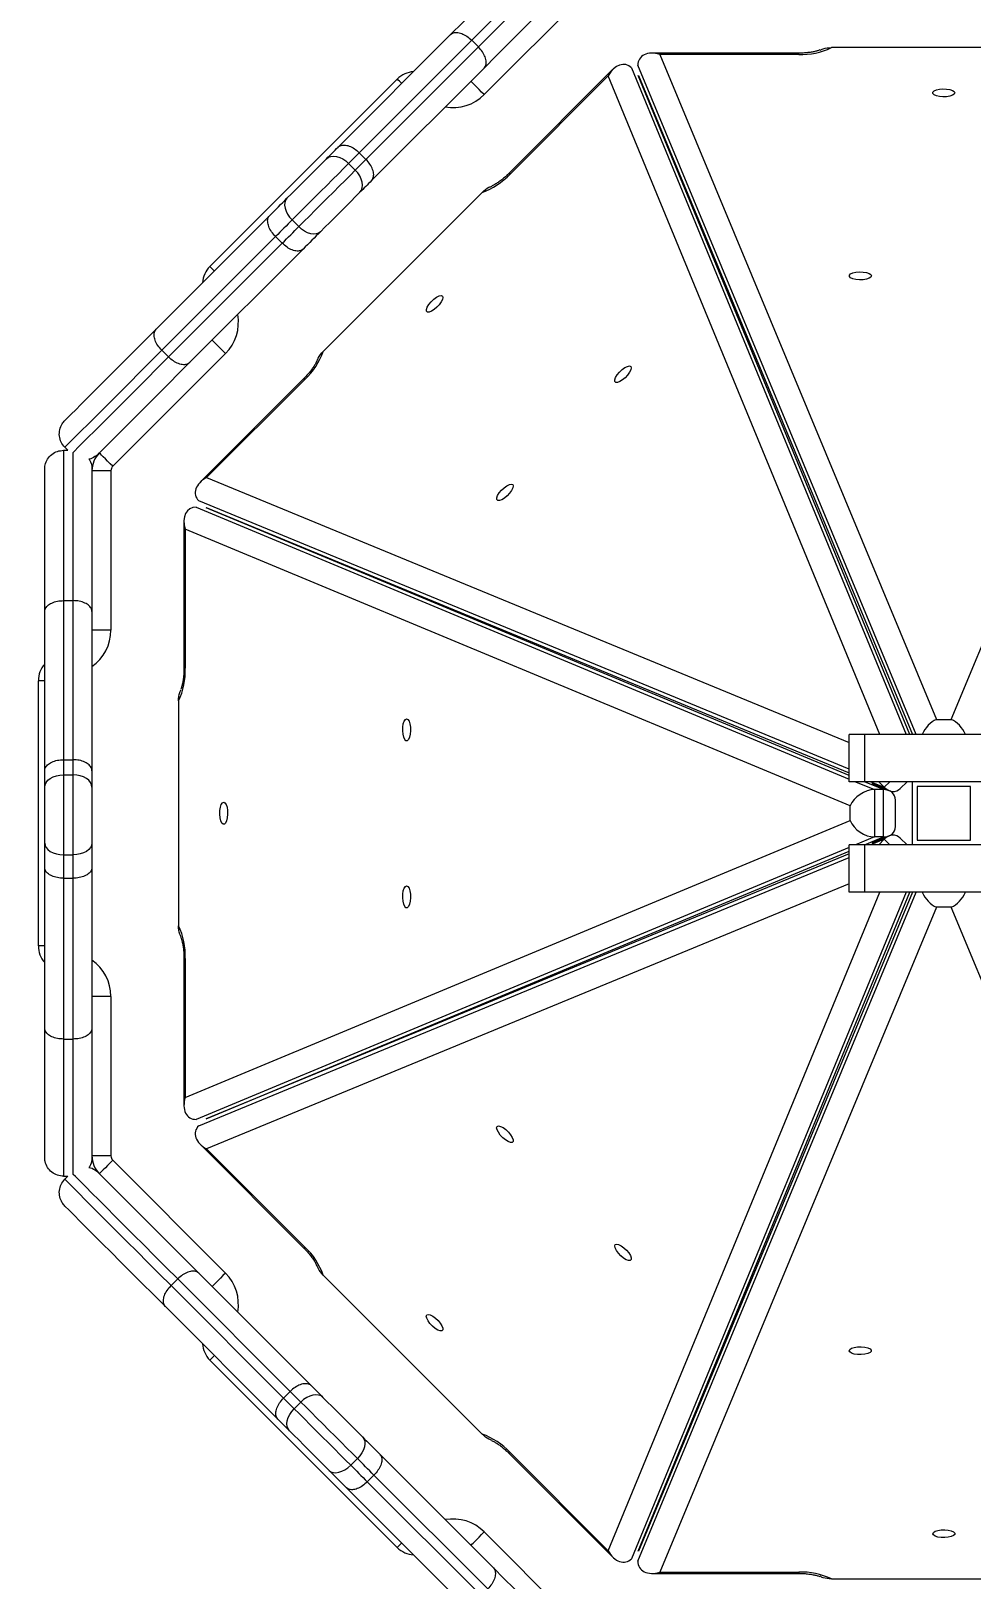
# Model space of a CAD drawing. Header units: millimetres. Extents: x -8760 to 8364, y -7998 to 7451.
# Drawn here: x 3615 to 3913, y -2651.2 to -2160.7 of the extents above; entities that cross this region are included whole.
import ezdxf

# ---------------------------------------------------------------- set-up
doc = ezdxf.new("R2010")
doc.units = ezdxf.units.MM
for name, color, linetype in [('DIKOM_ОБЪЕКТ', 7, 'Continuous'), ('DIKOM_РАЗМЕР_ЗОНА', 7, 'Continuous'), ('DIKOM_РАЗМЕР_ОБЪЕКТА', 7, 'Continuous')]:
    doc.layers.add(name, color=color, linetype=linetype)
doc.styles.add('style1', font='arial.ttf', dxfattribs={"width": 0.8})
doc.dimstyles.new('1-50', dxfattribs={"dimtxt": 300, "dimasz": 200, "dimexe": 100, "dimexo": 0, "dimgap": 100, "dimtad": 1, "dimtxsty": 'style1', "dimcen": 200, "dimclrd": 7, "dimclre": 7, "dimclrt": 7, "dimadec": 1, "dimazin": 2, "dimtfac": 1, "dimtmove": 0, "dimatfit": 2, "dimfxl": 0, "dimlwd": 25, "dimlwe": 18, "dimarcsym": 0})

# ---------------------------------------------------------------- blocks, each defined once
blk = doc.blocks.new('*D21')
at = {"layer": 'Defpoints', "color": 0, "transparency": 16777216}
for p in [(-7755.65, -10.55), (8364.4, -2410.44), (8364.4, -7897.56)]:
    blk.add_point(p, dxfattribs=at)
at = {"layer": 'DIKOM_РАЗМЕР_ЗОНА', "color": 7, "lineweight": 18, "transparency": 16777216}
for p, q in [((-7755.65, -10.55), (-7755.65, -7997.56)), ((8364.4, -2410.44), (8364.4, -7997.56))]:
    blk.add_line(p, q, dxfattribs=at)
at = {"layer": 'DIKOM_РАЗМЕР_ЗОНА', "color": 7, "lineweight": 25, "transparency": 16777216}
blk.add_line((-7555.65, -7897.56), (8164.4, -7897.56), dxfattribs=at)
at = {"layer": 'DIKOM_РАЗМЕР_ЗОНА', "color": 7, "transparency": 16777216}
for points in [[(-7555.65, -7864.23), (-7555.65, -7930.9), (-7755.65, -7897.56)], [(8164.4, -7864.23), (8164.4, -7930.9), (8364.4, -7897.56)]]:
    blk.add_solid(points, dxfattribs=at)
at = {"layer": 'DIKOM_РАЗМЕР_ЗОНА', "color": 7, "transparency": 16777216, "insert": (1040.74, -7644.39), "char_height": 300, "attachment_point": 5, "style": 'style1'}
blk.add_mtext('16100', dxfattribs=at)
blk = doc.blocks.new('*D19')
at = {"layer": 'Defpoints', "color": 0, "transparency": 16777216}
for p in [(-5756.7, -306.55), (6365.48, -2710.55), (6365.48, -7111.41)]:
    blk.add_point(p, dxfattribs=at)
at = {"layer": 'DIKOM_РАЗМЕР_ОБЪЕКТА', "color": 7, "lineweight": 18, "transparency": 16777216}
for p, q in [((-5756.7, -306.55), (-5756.7, -7211.41)), ((6365.48, -2710.55), (6365.48, -7211.41))]:
    blk.add_line(p, q, dxfattribs=at)
at = {"layer": 'DIKOM_РАЗМЕР_ОБЪЕКТА', "color": 7, "lineweight": 25, "transparency": 16777216}
blk.add_line((-5556.7, -7111.41), (6165.48, -7111.41), dxfattribs=at)
at = {"layer": 'DIKOM_РАЗМЕР_ОБЪЕКТА', "color": 7, "transparency": 16777216}
for points in [[(-5556.7, -7078.08), (-5556.7, -7144.75), (-5756.7, -7111.41)], [(6165.48, -7078.08), (6165.48, -7144.75), (6365.48, -7111.41)]]:
    blk.add_solid(points, dxfattribs=at)
at = {"layer": 'DIKOM_РАЗМЕР_ОБЪЕКТА', "color": 7, "transparency": 16777216, "insert": (1047.24, -6858.24), "char_height": 300, "attachment_point": 5, "style": 'style1'}
blk.add_mtext('12100', dxfattribs=at)

msp = doc.modelspace()

# ---------------------------------------------------------------- linework, layer by layer
at = {"layer": 'DIKOM_ОБЪЕКТ', "color": 7, "linetype": 'Continuous', "lineweight": 15}
for p, q in [((3794.453, -2145.14), (3758.728, -2180.866)), ((3712.402, -2197.493), (3748.071, -2161.824)), ((3754.754, -2163.626), (3719.114, -2199.266)), ((3721.235, -2201.388), (3756.875, -2165.748)), ((3754.754, -2163.626), (3756.875, -2165.748)), ((3858.391, -2167.715), (3811.858, -2167.715)), ((3858.391, -2168.113), (3858.391, -2167.715)), ((3939.999, -2165.963), (3868.784, -2165.963)), ((3758.678, -2172.43), (3723.009, -2208.099)), ((3799.523, -2172.824), (3766.619, -2205.728)), ((3805.404, -2172.388), (3892.445, -2383.554)), ((3895.63, -2383.554), (3807.392, -2171.564)), ((3814.353, -2168.113), (3902.063, -2378.834)), ((3858.391, -2168.113), (3814.353, -2168.113)), ((3906.72, -2378.834), (3994.43, -2168.113)), ((3671.754, -2235.313), (3731.15, -2175.916)), ((3798.041, -2174.87), (3766.901, -2206.01)), ((3884.059, -2383.554), (3798.041, -2174.87)), ((3893.609, -2383.554), (3807.555, -2174.781)), ((3807.563, -2174.778), (3894.464, -2383.554)), ((3719.114, -2199.266), (3721.235, -2201.388)), ((3715.736, -2202.645), (3717.857, -2204.766)), ((3758.032, -2211.838), (3707.675, -2262.195)), ((3654.725, -2255.17), (3690.684, -2219.211)), ((3697.818, -2220.562), (3699.939, -2222.684)), ((3692.565, -2225.816), (3656.52, -2261.86)), ((3692.565, -2225.816), (3694.686, -2227.937)), ((3658.641, -2263.981), (3694.686, -2227.937)), ((3701.291, -2229.817), (3665.331, -2265.777)), ((3676.703, -2262.89), (3640.977, -2298.616)), ((3656.52, -2261.86), (3658.641, -2263.981)), ((3701.565, -2270.782), (3668.661, -2303.686)), ((3701.847, -2271.064), (3670.707, -2302.204)), ((3625.392, -2293.554), (3625.392, -2341.174)), ((3625.392, -2293.554), (3626.757, -2293.554)), ((3625.792, -2292.589), (3626.757, -2293.554)), ((3628.391, -2341.174), (3628.391, -2294.343)), ((3636.565, -2294.548), (3636.563, -2294.545)), ((3619.392, -2344.625), (3619.392, -2299.554)), ((3634.391, -2299.554), (3634.391, -2344.625)), ((3640.391, -2300.03), (3634.391, -2300.03)), ((3640.391, -2300.03), (3640.391, -2350.554)), ((3670.707, -2302.204), (3874.392, -2386.161)), ((3874.392, -2394.546), (3668.225, -2309.567)), ((3667.402, -2311.554), (3874.392, -2397.711)), ((3874.392, -2396.546), (3670.615, -2311.726)), ((3670.619, -2311.717), (3874.392, -2395.711)), ((3663.552, -2316.021), (3663.552, -2362.554)), ((3874.671, -2406.226), (3663.951, -2318.516)), ((3663.951, -2318.516), (3663.951, -2362.554)), ((3625.392, -2341.174), (3625.392, -2391.577)), ((3625.392, -2341.174), (3628.391, -2341.174)), ((3628.391, -2391.577), (3628.391, -2341.174)), ((3619.392, -2395.068), (3619.392, -2344.625)), ((3634.391, -2344.625), (3634.391, -2395.068)), ((3640.391, -2350.554), (3634.391, -2350.554)), ((3663.951, -2362.554), (3663.552, -2362.554)), ((3617.392, -2450.554), (3617.392, -2366.554)), ((3619.392, -2366.554), (3617.392, -2366.554)), ((3661.8, -2372.946), (3661.8, -2444.162)), ((3902.063, -2378.834), (3906.72, -2378.834)), ((3874.392, -2398.554), (3874.392, -2383.554)), ((3879.392, -2383.554), (3874.392, -2383.554)), ((3879.392, -2398.554), (3879.392, -2383.554)), ((4164.212, -2383.554), (3879.392, -2383.554)), ((3625.392, -2391.577), (3625.392, -2396.354)), ((3625.392, -2391.577), (3628.391, -2391.577)), ((3628.391, -2396.354), (3628.391, -2391.577)), ((3619.392, -2400.258), (3619.392, -2395.068)), ((3625.392, -2396.354), (3625.392, -2421.693)), ((3625.392, -2396.354), (3628.391, -2396.354)), ((3628.391, -2421.693), (3628.391, -2396.354)), ((3634.391, -2395.068), (3634.391, -2400.258)), ((3619.392, -2417.995), (3619.392, -2400.258)), ((3634.391, -2400.258), (3634.391, -2417.995)), ((3879.392, -2398.554), (3874.392, -2398.554)), ((3876.416, -2398.554), (3882.423, -2401.054)), ((3885.223, -2401.054), (3879.217, -2398.554)), ((4164.212, -2398.554), (3879.392, -2398.554)), ((3881.29, -2398.554), (3885.534, -2400.304)), ((3881.724, -2399.165), (3887.097, -2401.38)), ((3887.09, -2401.398), (3881.724, -2399.165)), ((3882.423, -2401.054), (3882.423, -2416.054)), ((3885.223, -2401.054), (3882.423, -2401.054)), ((3885.534, -2400.304), (3883.785, -2398.554)), ((3884.391, -2400.264), (3884.391, -2400.275)), ((3885.223, -2416.054), (3885.223, -2401.054)), ((3885.534, -2400.304), (3887.284, -2398.554)), ((3890.603, -2400.679), (3892.728, -2398.554)), ((3894.392, -2398.554), (3894.392, -2418.554)), ((3895.892, -2400.054), (3895.892, -2417.054)), ((3912.891, -2400.054), (3895.892, -2400.054)), ((3912.891, -2417.054), (3912.891, -2400.054)), ((3874.671, -2410.883), (3874.671, -2406.226)), ((3889.073, -2412.736), (3889.073, -2404.372)), ((3663.951, -2498.593), (3874.671, -2410.883)), ((3619.392, -2425.782), (3619.392, -2417.995)), ((3634.391, -2417.995), (3634.391, -2425.782)), ((3882.423, -2416.054), (3876.416, -2418.554)), ((3879.217, -2418.554), (3885.223, -2416.054)), ((3885.534, -2416.805), (3881.29, -2418.554)), ((3881.724, -2417.943), (3887.09, -2415.71)), ((3887.097, -2415.728), (3881.724, -2417.943)), ((3885.223, -2416.054), (3882.423, -2416.054)), ((3885.534, -2416.805), (3883.785, -2418.554)), ((3884.391, -2416.833), (3884.391, -2416.844)), ((3887.284, -2418.554), (3885.534, -2416.805)), ((3892.728, -2418.554), (3890.603, -2416.429)), ((3895.892, -2417.054), (3912.891, -2417.054)), ((3625.392, -2421.693), (3628.391, -2421.693)), ((3625.392, -2421.693), (3625.392, -2429.123)), ((3628.391, -2429.123), (3628.391, -2421.693)), ((3874.392, -2419.397), (3667.402, -2505.554)), ((3668.225, -2507.542), (3874.392, -2422.562)), ((3670.615, -2505.382), (3874.392, -2420.563)), ((3874.392, -2421.398), (3670.619, -2505.391)), ((3874.392, -2433.554), (3874.392, -2418.554)), ((3879.392, -2418.554), (3874.392, -2418.554)), ((3879.392, -2433.554), (3879.392, -2418.554)), ((4164.212, -2418.554), (3879.392, -2418.554)), ((3619.392, -2476.636), (3619.392, -2425.782)), ((3634.391, -2425.782), (3634.391, -2476.636)), ((3625.392, -2429.123), (3628.391, -2429.123)), ((3625.392, -2429.123), (3625.392, -2480.097)), ((3628.391, -2480.097), (3628.391, -2429.123)), ((3874.392, -2430.948), (3670.707, -2514.905)), ((3798.041, -2642.238), (3884.059, -2433.554)), ((3892.445, -2433.554), (3805.404, -2644.721)), ((3807.392, -2645.544), (3895.63, -2433.554)), ((3807.555, -2642.327), (3893.609, -2433.554)), ((3894.464, -2433.554), (3807.563, -2642.33)), ((3879.392, -2433.554), (3874.392, -2433.554)), ((4164.212, -2433.554), (3879.392, -2433.554)), ((3902.063, -2438.275), (3814.353, -2648.995)), ((3906.72, -2438.275), (3902.063, -2438.275)), ((3994.43, -2648.995), (3906.72, -2438.275)), ((3619.392, -2450.554), (3617.392, -2450.554)), ((3663.552, -2454.554), (3663.552, -2501.087)), ((3663.951, -2454.554), (3663.552, -2454.554)), ((3663.951, -2454.554), (3663.951, -2498.593)), ((3640.391, -2466.554), (3634.391, -2466.554)), ((3640.391, -2466.554), (3640.391, -2517.078)), ((3619.392, -2517.554), (3619.392, -2476.636)), ((3634.391, -2476.636), (3634.391, -2517.554)), ((3625.392, -2480.097), (3628.391, -2480.097)), ((3625.392, -2480.097), (3625.392, -2523.554)), ((3628.391, -2522.985), (3628.391, -2480.097)), ((3668.661, -2513.422), (3701.565, -2546.326)), ((3670.707, -2514.905), (3701.847, -2546.045)), ((3640.391, -2517.078), (3634.391, -2517.078)), ((3634.395, -2517.321), (3634.391, -2517.321)), ((3640.977, -2518.492), (3676.703, -2554.218)), ((3625.392, -2523.554), (3626.757, -2523.554)), ((3625.792, -2524.52), (3626.757, -2523.554)), ((3668.268, -2554.268), (3703.937, -2589.937)), ((3707.675, -2554.914), (3758.032, -2605.27)), ((3659.464, -2558.192), (3661.585, -2556.071)), ((3659.464, -2558.192), (3695.104, -2593.832)), ((3697.225, -2591.711), (3661.585, -2556.071)), ((3693.33, -2600.543), (3657.661, -2564.875)), ((3731.15, -2641.192), (3671.754, -2581.795)), ((3695.104, -2593.832), (3697.225, -2591.711)), ((3698.482, -2597.21), (3700.604, -2595.089)), ((3716.4, -2615.128), (3718.521, -2613.006)), ((3725.655, -2611.655), (3761.614, -2647.614)), ((3766.619, -2611.38), (3799.523, -2644.284)), ((3766.901, -2611.098), (3798.041, -2642.238)), ((3721.653, -2620.381), (3723.775, -2618.26)), ((3759.819, -2654.304), (3723.775, -2618.26)), ((3751.008, -2658.221), (3715.048, -2622.262)), ((3721.653, -2620.381), (3757.697, -2656.425)), ((3758.728, -2636.243), (3794.453, -2671.968)), ((3811.858, -2649.394), (3858.391, -2649.394)), ((3814.353, -2648.995), (3858.391, -2648.995)), ((3858.391, -2648.995), (3858.391, -2649.394)), ((3868.784, -2651.145), (3939.999, -2651.145))]:
    msp.add_line(p, q, dxfattribs=at)
at = {"layer": 'DIKOM_ОБЪЕКТ', "color": 7, "linetype": 'Continuous', "lineweight": 15, "flags": 128}
for points in [[(3748.071, -2161.824), (3751.889, -2158.006), (3755.534, -2154.361), (3758.993, -2150.902), (3762.253, -2147.642), (3765.303, -2144.592), (3768.131, -2141.764), (3770.727, -2139.168), (3773.083, -2136.812), (3775.19, -2134.706), (3777.039, -2132.856), (3778.624, -2131.271), (3779.941, -2129.954)], [(3788.426, -2129.954), (3787.173, -2131.207), (3785.674, -2132.706), (3783.933, -2134.447), (3781.955, -2136.425), (3779.748, -2138.633), (3777.316, -2141.064), (3774.668, -2143.712), (3771.813, -2146.567), (3768.759, -2149.621), (3765.516, -2152.864), (3762.093, -2156.287), (3758.502, -2159.878), (3754.754, -2163.626)], [(3756.875, -2165.748), (3760.624, -2161.999), (3764.215, -2158.408), (3767.637, -2154.986), (3770.88, -2151.742), (3773.934, -2148.688), (3776.79, -2145.833), (3779.437, -2143.186), (3781.869, -2140.754), (3784.077, -2138.546), (3786.055, -2136.568), (3787.796, -2134.827), (3789.295, -2133.328), (3789.99, -2132.633)], [(3790.547, -2140.561), (3789.231, -2141.877), (3787.645, -2143.463), (3785.796, -2145.312), (3783.69, -2147.418), (3781.334, -2149.774), (3778.737, -2152.371), (3775.909, -2155.199), (3772.86, -2158.248), (3769.6, -2161.508), (3766.141, -2164.967), (3762.496, -2168.612), (3758.678, -2172.43)], [(3732.565, -2177.33), (3732.393, -2177.159), (3731.866, -2176.631), (3731.474, -2176.239), (3731.232, -2175.998), (3731.15, -2175.916)], [(3758.728, -2180.866), (3757.9, -2180.038), (3757.104, -2179.242), (3756.371, -2178.509), (3755.727, -2177.866), (3755.2, -2177.338), (3754.808, -2176.946), (3754.566, -2176.705), (3754.485, -2176.623)], [(3907.891, -2180.298), (3907.702, -2180.705), (3907.154, -2181.068), (3906.306, -2181.348), (3905.251, -2181.514), (3904.102, -2181.548), (3902.986, -2181.446), (3902.021, -2181.221), (3901.313, -2180.895), (3900.939, -2180.504), (3900.939, -2180.091), (3901.313, -2179.701), (3902.021, -2179.375), (3902.986, -2179.149), (3904.102, -2179.048), (3905.251, -2179.082), (3906.306, -2179.248), (3907.154, -2179.527), (3907.702, -2179.89), (3907.891, -2180.298)], [(3696.19, -2213.704), (3697.611, -2212.284), (3699.169, -2210.726), (3700.818, -2209.077), (3702.511, -2207.384), (3704.198, -2205.697), (3705.828, -2204.067), (3707.355, -2202.54), (3708.733, -2201.162)], [(3708.733, -2201.162), (3709.177, -2200.718), (3709.625, -2200.27), (3710.077, -2199.817), (3710.534, -2199.36), (3710.995, -2198.9), (3711.46, -2198.435), (3711.929, -2197.965), (3712.402, -2197.493)], [(3708.733, -2201.162), (3709.353, -2200.705), (3710.112, -2200.429), (3710.981, -2200.344), (3711.927, -2200.453), (3712.913, -2200.753), (3713.902, -2201.231), (3714.855, -2201.87), (3715.736, -2202.645)], [(3719.114, -2199.266), (3718.678, -2199.702), (3718.247, -2200.134), (3717.818, -2200.562), (3717.394, -2200.986), (3716.973, -2201.407), (3716.557, -2201.823), (3716.144, -2202.236), (3715.736, -2202.645)], [(3717.857, -2204.766), (3718.265, -2204.357), (3718.678, -2203.945), (3719.095, -2203.528), (3719.515, -2203.108), (3719.94, -2202.683), (3720.368, -2202.255), (3720.8, -2201.823), (3721.235, -2201.388)], [(3715.736, -2202.645), (3714.179, -2204.201), (3712.48, -2205.901), (3710.668, -2207.712), (3708.779, -2209.601), (3706.847, -2211.533), (3704.91, -2213.47), (3703.003, -2215.377), (3701.163, -2217.217), (3699.423, -2218.957), (3697.818, -2220.562)], [(3699.939, -2222.684), (3701.545, -2221.078), (3703.284, -2219.339), (3705.124, -2217.498), (3707.031, -2215.592), (3708.969, -2213.654), (3710.9, -2211.723), (3712.789, -2209.833), (3714.601, -2208.022), (3716.301, -2206.322), (3717.857, -2204.766)], [(3719.339, -2211.769), (3719.796, -2211.149), (3720.072, -2210.39), (3720.158, -2209.52), (3720.048, -2208.575), (3719.749, -2207.588), (3719.27, -2206.6), (3718.631, -2205.647), (3717.857, -2204.766)], [(3766.901, -2206.01), (3766.68, -2205.789), (3766.619, -2205.728)], [(3719.339, -2211.769), (3717.961, -2213.147), (3716.435, -2214.674), (3714.804, -2216.304), (3713.118, -2217.99), (3711.425, -2219.683), (3709.775, -2221.333), (3708.217, -2222.891), (3706.797, -2224.311)], [(3723.009, -2208.099), (3722.536, -2208.572), (3722.067, -2209.041), (3721.602, -2209.506), (3721.141, -2209.967), (3720.684, -2210.424), (3720.232, -2210.876), (3719.783, -2211.325), (3719.339, -2211.769)], [(3690.684, -2219.211), (3691.397, -2218.498), (3692.103, -2217.792), (3692.802, -2217.093), (3693.494, -2216.4), (3694.18, -2215.715), (3694.857, -2215.037), (3695.528, -2214.367), (3696.19, -2213.704)], [(3696.19, -2213.704), (3695.762, -2214.296), (3695.513, -2215.028), (3695.453, -2215.872), (3695.584, -2216.796), (3695.901, -2217.764), (3696.394, -2218.74), (3697.041, -2219.684), (3697.818, -2220.562)], [(3697.818, -2220.562), (3697.187, -2221.194), (3696.547, -2221.833), (3695.901, -2222.479), (3695.247, -2223.133), (3694.587, -2223.793), (3693.919, -2224.461), (3693.245, -2225.135), (3692.565, -2225.816)], [(3694.686, -2227.937), (3695.366, -2227.256), (3696.041, -2226.582), (3696.708, -2225.915), (3697.369, -2225.254), (3698.022, -2224.601), (3698.669, -2223.954), (3699.308, -2223.315), (3699.939, -2222.684)], [(3706.797, -2224.311), (3706.205, -2224.74), (3705.474, -2224.989), (3704.629, -2225.049), (3703.705, -2224.918), (3702.737, -2224.6), (3701.762, -2224.108), (3700.817, -2223.461), (3699.939, -2222.684)], [(3706.797, -2224.311), (3706.134, -2224.974), (3705.464, -2225.644), (3704.786, -2226.322), (3704.101, -2227.007), (3703.409, -2227.699), (3702.71, -2228.398), (3702.004, -2229.105), (3701.291, -2229.817)], [(3673.168, -2236.727), (3672.996, -2236.556), (3672.468, -2236.028), (3672.076, -2235.636), (3671.835, -2235.395), (3671.754, -2235.313)], [(3881.436, -2238.282), (3881.246, -2238.689), (3880.698, -2239.052), (3879.85, -2239.332), (3878.795, -2239.498), (3877.647, -2239.532), (3876.53, -2239.43), (3875.566, -2239.205), (3874.858, -2238.879), (3874.484, -2238.488), (3874.484, -2238.075), (3874.858, -2237.685), (3875.566, -2237.359), (3876.53, -2237.133), (3877.647, -2237.032), (3878.795, -2237.066), (3879.85, -2237.232), (3880.698, -2237.511), (3881.246, -2237.875), (3881.436, -2238.282)], [(3745.465, -2244.678), (3745.618, -2245.1), (3745.488, -2245.744), (3745.086, -2246.541), (3744.457, -2247.405), (3743.67, -2248.241), (3742.808, -2248.959), (3741.966, -2249.481), (3741.235, -2249.751), (3740.695, -2249.74), (3740.403, -2249.448), (3740.391, -2248.907), (3740.661, -2248.176), (3741.183, -2247.334), (3741.902, -2246.473), (3742.738, -2245.685), (3743.601, -2245.056), (3744.398, -2244.655), (3745.043, -2244.524), (3745.465, -2244.678)], [(3625.792, -2284.103), (3626.692, -2283.202), (3627.838, -2282.057), (3629.222, -2280.672), (3630.842, -2279.053), (3632.691, -2277.204), (3634.761, -2275.134), (3637.045, -2272.85), (3639.535, -2270.36), (3642.222, -2267.673), (3645.095, -2264.8), (3648.144, -2261.751), (3651.358, -2258.537), (3654.725, -2255.17)], [(3676.703, -2262.89), (3675.875, -2262.062), (3675.079, -2261.267), (3674.346, -2260.533), (3673.703, -2259.89), (3673.175, -2259.363), (3672.783, -2258.97), (3672.542, -2258.729), (3672.461, -2258.648)], [(3656.52, -2261.86), (3652.928, -2265.452), (3649.501, -2268.879), (3646.251, -2272.129), (3643.19, -2275.19), (3640.331, -2278.049), (3637.683, -2280.698), (3635.256, -2283.124), (3633.06, -2285.321), (3631.102, -2287.278), (3629.39, -2288.99), (3627.931, -2290.449), (3626.73, -2291.65), (3625.792, -2292.589)], [(3628.316, -2294.307), (3628.852, -2293.771), (3630.053, -2292.57), (3631.512, -2291.111), (3633.223, -2289.4), (3635.181, -2287.442), (3637.377, -2285.246), (3639.804, -2282.819), (3642.452, -2280.171), (3645.312, -2277.311), (3648.373, -2274.25), (3651.622, -2271), (3655.05, -2267.573), (3658.641, -2263.981)], [(3665.331, -2265.777), (3661.965, -2269.143), (3658.751, -2272.357), (3655.702, -2275.406), (3652.828, -2278.28), (3650.142, -2280.966), (3647.652, -2283.456), (3645.367, -2285.741), (3643.297, -2287.811), (3641.449, -2289.659), (3639.829, -2291.279), (3638.445, -2292.664), (3637.299, -2293.809), (3636.398, -2294.71)], [(3701.847, -2271.064), (3701.627, -2270.843), (3701.565, -2270.782)], [(3805.173, -2266.972), (3805.327, -2267.394), (3805.195, -2268.038), (3804.794, -2268.835), (3804.165, -2269.699), (3803.377, -2270.535), (3802.516, -2271.253), (3801.674, -2271.775), (3800.943, -2272.045), (3800.403, -2272.034), (3800.11, -2271.742), (3800.099, -2271.201), (3800.369, -2270.47), (3800.892, -2269.629), (3801.61, -2268.767), (3802.446, -2267.979), (3803.309, -2267.35), (3804.106, -2266.949), (3804.751, -2266.818), (3805.173, -2266.972)], [(3640.977, -2298.616), (3640.15, -2297.788), (3639.354, -2296.992), (3638.62, -2296.259), (3637.977, -2295.616), (3637.45, -2295.088), (3637.058, -2294.696), (3636.816, -2294.455), (3636.735, -2294.373)], [(3767.759, -2304.385), (3767.913, -2304.808), (3767.782, -2305.452), (3767.38, -2306.249), (3766.751, -2307.113), (3765.964, -2307.949), (3765.102, -2308.667), (3764.26, -2309.189), (3763.529, -2309.459), (3762.989, -2309.447), (3762.697, -2309.155), (3762.685, -2308.615), (3762.955, -2307.884), (3763.477, -2307.042), (3764.196, -2306.181), (3765.032, -2305.393), (3765.895, -2304.764), (3766.692, -2304.363), (3767.337, -2304.232), (3767.759, -2304.385)], [(3734.12, -2378.599), (3734.527, -2378.788), (3734.89, -2379.337), (3735.17, -2380.184), (3735.335, -2381.239), (3735.369, -2382.388), (3735.268, -2383.505), (3735.042, -2384.469), (3734.716, -2385.177), (3734.326, -2385.551), (3733.913, -2385.551), (3733.523, -2385.177), (3733.196, -2384.469), (3732.971, -2383.505), (3732.869, -2382.388), (3732.904, -2381.239), (3733.069, -2380.184), (3733.349, -2379.337), (3733.712, -2378.788), (3734.12, -2378.599)], [(3619.392, -2400.258), (3619.507, -2399.496), (3619.848, -2398.764), (3620.403, -2398.089), (3621.149, -2397.498), (3622.058, -2397.012), (3623.096, -2396.652), (3624.221, -2396.429), (3625.392, -2396.354)], [(3634.391, -2400.258), (3634.276, -2399.496), (3633.935, -2398.764), (3633.381, -2398.089), (3632.634, -2397.498), (3631.725, -2397.012), (3630.688, -2396.652), (3629.562, -2396.429), (3628.391, -2396.354)], [(3676.135, -2405.054), (3676.542, -2405.244), (3676.906, -2405.792), (3677.185, -2406.64), (3677.351, -2407.695), (3677.385, -2408.843), (3677.284, -2409.96), (3677.058, -2410.925), (3676.732, -2411.632), (3676.342, -2412.006), (3675.929, -2412.006), (3675.538, -2411.632), (3675.212, -2410.925), (3674.986, -2409.96), (3674.885, -2408.843), (3674.919, -2407.695), (3675.085, -2406.64), (3675.365, -2405.792), (3675.728, -2405.244), (3676.135, -2405.054)], [(3619.392, -2417.995), (3619.507, -2418.716), (3619.848, -2419.41), (3620.403, -2420.05), (3621.149, -2420.61), (3622.058, -2421.07), (3623.096, -2421.412), (3624.221, -2421.622), (3625.392, -2421.693)], [(3634.391, -2417.995), (3634.276, -2418.716), (3633.935, -2419.41), (3633.381, -2420.05), (3632.634, -2420.61), (3631.725, -2421.07), (3630.688, -2421.412), (3629.562, -2421.622), (3628.391, -2421.693)], [(3734.12, -2431.51), (3734.527, -2431.699), (3734.89, -2432.248), (3735.17, -2433.095), (3735.335, -2434.15), (3735.369, -2435.299), (3735.268, -2436.416), (3735.042, -2437.38), (3734.716, -2438.088), (3734.326, -2438.462), (3733.913, -2438.462), (3733.523, -2438.088), (3733.196, -2437.38), (3732.971, -2436.416), (3732.869, -2435.299), (3732.904, -2434.15), (3733.069, -2433.095), (3733.349, -2432.248), (3733.712, -2431.699), (3734.12, -2431.51)], [(3762.809, -2507.773), (3763.231, -2507.619), (3763.876, -2507.75), (3764.673, -2508.152), (3765.536, -2508.781), (3766.372, -2509.568), (3767.09, -2510.43), (3767.613, -2511.272), (3767.883, -2512.002), (3767.871, -2512.543), (3767.579, -2512.835), (3767.038, -2512.847), (3766.307, -2512.577), (3765.466, -2512.054), (3764.605, -2511.336), (3763.816, -2510.5), (3763.188, -2509.637), (3762.786, -2508.84), (3762.655, -2508.195), (3762.809, -2507.773)], [(3640.977, -2518.492), (3640.15, -2519.32), (3639.354, -2520.116), (3638.62, -2520.849), (3637.977, -2521.492), (3637.45, -2522.02), (3637.058, -2522.412), (3636.816, -2522.653), (3636.735, -2522.735)], [(3625.792, -2524.52), (3627.044, -2525.772), (3628.543, -2527.271), (3630.284, -2529.013), (3632.262, -2530.99), (3634.47, -2533.198), (3636.901, -2535.63), (3639.549, -2538.277), (3642.405, -2541.133), (3645.458, -2544.187), (3648.702, -2547.43), (3652.124, -2550.852), (3655.715, -2554.443), (3659.464, -2558.192)], [(3661.585, -2556.071), (3657.837, -2552.322), (3654.245, -2548.731), (3650.823, -2545.309), (3647.58, -2542.065), (3644.526, -2539.011), (3641.67, -2536.156), (3639.023, -2533.509), (3636.592, -2531.077), (3634.383, -2528.869), (3632.406, -2526.891), (3630.664, -2525.15), (3629.165, -2523.651), (3628.471, -2522.956)], [(3636.398, -2522.398), (3637.714, -2523.715), (3639.3, -2525.301), (3641.15, -2527.15), (3643.256, -2529.256), (3645.611, -2531.612), (3648.208, -2534.208), (3651.036, -2537.037), (3654.086, -2540.086), (3657.346, -2543.346), (3660.804, -2546.805), (3664.45, -2550.45), (3668.268, -2554.268)], [(3657.661, -2564.875), (3653.843, -2561.056), (3650.198, -2557.411), (3646.739, -2553.953), (3643.479, -2550.693), (3640.43, -2547.643), (3637.601, -2544.815), (3635.005, -2542.218), (3632.65, -2539.863), (3630.543, -2537.756), (3628.694, -2535.907), (3627.108, -2534.321), (3625.792, -2533.005)], [(3800.223, -2545.187), (3800.645, -2545.033), (3801.29, -2545.164), (3802.086, -2545.566), (3802.95, -2546.194), (3803.786, -2546.982), (3804.504, -2547.844), (3805.027, -2548.685), (3805.297, -2549.416), (3805.285, -2549.957), (3804.993, -2550.249), (3804.452, -2550.26), (3803.722, -2549.99), (3802.88, -2549.468), (3802.018, -2548.75), (3801.231, -2547.914), (3800.602, -2547.051), (3800.2, -2546.253), (3800.069, -2545.609), (3800.223, -2545.187)], [(3701.847, -2546.045), (3701.627, -2546.265), (3701.565, -2546.326)], [(3676.703, -2554.218), (3675.875, -2555.046), (3675.079, -2555.842), (3674.346, -2556.575), (3673.703, -2557.218), (3673.175, -2557.746), (3672.783, -2558.138), (3672.542, -2558.379), (3672.461, -2558.461)], [(3740.515, -2567.481), (3740.937, -2567.327), (3741.582, -2567.458), (3742.379, -2567.86), (3743.242, -2568.489), (3744.078, -2569.276), (3744.796, -2570.138), (3745.319, -2570.979), (3745.588, -2571.71), (3745.577, -2572.251), (3745.285, -2572.543), (3744.744, -2572.555), (3744.013, -2572.285), (3743.172, -2571.762), (3742.311, -2571.044), (3741.522, -2570.208), (3740.894, -2569.345), (3740.492, -2568.548), (3740.361, -2567.903), (3740.515, -2567.481)], [(3874.436, -2578.826), (3874.626, -2578.419), (3875.174, -2578.056), (3876.022, -2577.776), (3877.077, -2577.611), (3878.225, -2577.576), (3879.342, -2577.678), (3880.306, -2577.904), (3881.014, -2578.229), (3881.388, -2578.62), (3881.388, -2579.033), (3881.014, -2579.423), (3880.306, -2579.749), (3879.342, -2579.975), (3878.225, -2580.076), (3877.077, -2580.042), (3876.022, -2579.876), (3875.174, -2579.597), (3874.626, -2579.234), (3874.436, -2578.826)], [(3673.168, -2580.381), (3672.996, -2580.553), (3672.468, -2581.08), (3672.076, -2581.472), (3671.835, -2581.714), (3671.754, -2581.795)], [(3695.104, -2593.832), (3695.54, -2594.267), (3695.971, -2594.699), (3696.399, -2595.127), (3696.824, -2595.552), (3697.244, -2595.972), (3697.661, -2596.389), (3698.073, -2596.802), (3698.482, -2597.21)], [(3700.604, -2595.089), (3700.195, -2594.68), (3699.782, -2594.268), (3699.366, -2593.851), (3698.945, -2593.43), (3698.521, -2593.006), (3698.093, -2592.578), (3697.661, -2592.146), (3697.225, -2591.711)], [(3707.606, -2593.606), (3706.986, -2593.15), (3706.227, -2592.873), (3705.358, -2592.788), (3704.412, -2592.897), (3703.426, -2593.197), (3702.438, -2593.676), (3701.484, -2594.314), (3700.604, -2595.089)], [(3703.937, -2589.937), (3704.41, -2590.41), (3704.878, -2590.879), (3705.343, -2591.344), (3705.804, -2591.805), (3706.261, -2592.262), (3706.714, -2592.714), (3707.162, -2593.162), (3707.606, -2593.606)], [(3707.606, -2593.606), (3708.984, -2594.985), (3710.511, -2596.511), (3712.142, -2598.142), (3713.828, -2599.828), (3715.52, -2601.521), (3717.17, -2603.17), (3718.728, -2604.728), (3720.148, -2606.149)], [(3697, -2604.213), (3696.543, -2603.593), (3696.266, -2602.834), (3696.181, -2601.965), (3696.291, -2601.019), (3696.591, -2600.033), (3697.069, -2599.044), (3697.708, -2598.091), (3698.482, -2597.21)], [(3698.482, -2597.21), (3700.038, -2598.766), (3701.738, -2600.466), (3703.549, -2602.278), (3705.439, -2604.167), (3707.37, -2606.098), (3709.308, -2608.036), (3711.215, -2609.943), (3713.055, -2611.783), (3714.794, -2613.522), (3716.4, -2615.128)], [(3718.521, -2613.006), (3716.915, -2611.401), (3715.176, -2609.662), (3713.336, -2607.821), (3711.429, -2605.914), (3709.492, -2603.977), (3707.56, -2602.046), (3705.671, -2600.156), (3703.859, -2598.345), (3702.16, -2596.645), (3700.604, -2595.089)], [(3697, -2604.213), (3696.556, -2603.769), (3696.107, -2603.321), (3695.654, -2602.868), (3695.198, -2602.411), (3694.737, -2601.95), (3694.272, -2601.485), (3693.803, -2601.016), (3693.33, -2600.543)], [(3709.542, -2616.755), (3708.121, -2615.335), (3706.564, -2613.777), (3704.914, -2612.128), (3703.221, -2610.435), (3701.535, -2608.748), (3699.905, -2607.118), (3698.378, -2605.591), (3697, -2604.213)], [(3720.148, -2606.149), (3720.577, -2606.74), (3720.826, -2607.472), (3720.886, -2608.317), (3720.755, -2609.24), (3720.437, -2610.209), (3719.946, -2611.184), (3719.298, -2612.129), (3718.521, -2613.006)], [(3720.148, -2606.149), (3720.811, -2606.811), (3721.481, -2607.482), (3722.159, -2608.16), (3722.844, -2608.845), (3723.537, -2609.537), (3724.236, -2610.236), (3724.942, -2610.942), (3725.655, -2611.655)], [(3723.775, -2618.26), (3723.094, -2617.579), (3722.42, -2616.905), (3721.752, -2616.238), (3721.092, -2615.577), (3720.438, -2614.924), (3719.792, -2614.277), (3719.153, -2613.638), (3718.521, -2613.006)], [(3766.901, -2611.098), (3766.68, -2611.319), (3766.619, -2611.38)], [(3709.542, -2616.755), (3710.134, -2617.184), (3710.866, -2617.433), (3711.71, -2617.493), (3712.634, -2617.362), (3713.602, -2617.044), (3714.577, -2616.552), (3715.521, -2615.905), (3716.4, -2615.128)], [(3715.048, -2622.262), (3714.336, -2621.549), (3713.629, -2620.843), (3712.93, -2620.143), (3712.238, -2619.451), (3711.553, -2618.766), (3710.875, -2618.088), (3710.205, -2617.418), (3709.542, -2616.755)], [(3716.4, -2615.128), (3717.031, -2615.759), (3717.671, -2616.398), (3718.317, -2617.045), (3718.97, -2617.698), (3719.631, -2618.359), (3720.298, -2619.027), (3720.973, -2619.701), (3721.653, -2620.381)], [(3754.485, -2640.485), (3754.566, -2640.404), (3754.808, -2640.162), (3755.2, -2639.77), (3755.727, -2639.243), (3756.371, -2638.6), (3757.104, -2637.866), (3757.9, -2637.07), (3758.728, -2636.243)], [(3900.891, -2636.811), (3901.081, -2636.403), (3901.63, -2636.04), (3902.477, -2635.761), (3903.533, -2635.595), (3904.681, -2635.561), (3905.798, -2635.662), (3906.762, -2635.888), (3907.47, -2636.214), (3907.844, -2636.604), (3907.844, -2637.017), (3907.47, -2637.408), (3906.762, -2637.733), (3905.798, -2637.959), (3904.681, -2638.061), (3903.533, -2638.026), (3902.477, -2637.861), (3901.63, -2637.581), (3901.081, -2637.218), (3900.891, -2636.811)], [(3732.565, -2639.778), (3732.393, -2639.95), (3731.866, -2640.477), (3731.474, -2640.869), (3731.232, -2641.111), (3731.15, -2641.192)], [(3761.614, -2647.614), (3764.981, -2650.981), (3768.195, -2654.195), (3771.244, -2657.244), (3774.117, -2660.117), (3776.804, -2662.804), (3779.294, -2665.294), (3781.578, -2667.578), (3783.648, -2669.649), (3785.497, -2671.497), (3787.116, -2673.116), (3788.501, -2674.501), (3789.646, -2675.647), (3790.547, -2676.548)]]:
    msp.add_lwpolyline(points, dxfattribs=at)
at = {"layer": 'DIKOM_ОБЪЕКТ', "color": 7, "linetype": 'Continuous', "lineweight": 15}
for centre, radius, start, end in [((3859.378, -2146.691), 21.445, 267.36344, 296.01562), ((3736.807, -2181.573), 8, 93.59038, 135), ((3748.828, -2170.966), 14, 259.8499, 315), ((3751.057, -2191.561), 21.442, 288.98179, 317.63739), ((3677.41, -2240.97), 8, 135, 176.40962), ((3666.804, -2252.991), 14, 315, 10.1501), ((3687.403, -2255.223), 21.437, 312.3594, 341.02161), ((3642.392, -2300.03), 8, 135, 180), ((3640.805, -2298.788), 6, 135, 149.94372), ((3642.392, -2300.03), 2, 135, 180), ((3626.392, -2350.554), 14, 304.8499, 0), ((3625.392, -2366.554), 8, 138.59038, 180), ((3642.534, -2363.542), 21.439, 333.98126, 2.64078), ((3642.534, -2453.566), 21.439, 357.35925, 26.0187), ((3625.392, -2450.554), 8, 180, 221.40962), ((3626.392, -2466.554), 14, 0, 55.1501), ((3642.392, -2517.078), 8, 180, 225), ((3640.392, -2517.321), 6, 180, 194.94368), ((3642.392, -2517.078), 2, 180, 225), ((3687.403, -2561.885), 21.437, 18.97865, 47.64052), ((3666.804, -2564.118), 14, 349.8499, 45), ((3677.41, -2576.138), 8, 183.59038, 225), ((3751.058, -2625.546), 21.442, 42.36244, 71.01878), ((3748.828, -2646.142), 14, 45, 100.1501), ((3736.807, -2635.535), 8, 225, 266.40962), ((3859.378, -2670.417), 21.445, 63.98432, 92.63693)]:
    msp.add_arc(centre, radius, start, end, dxfattribs=at)
for centre, major_axis, start_param, end_param in [((3814.353, -2173.715), (6.36, -4.242), 1.9894679, 3.5602643), ((3802.002, -2178.831), (1.498, 7.497), 5.8645137, 7.43531), ((3674.668, -2306.164), (7.497, 1.498), 1.9894679, 3.5602643), ((3669.552, -2318.516), (-4.242, 6.36), 5.8645137, 7.43531), ((3902.063, -2384.435), (3.656, 5.482), 0.7851908, 1.8421214), ((3906.72, -2384.435), (-3.656, 5.482), 4.4410639, 5.4979946), ((3880.272, -2406.226), (5.482, 3.656), 0.7856056, 2.3564019), ((3883.073, -2406.226), (5.482, 3.656), 5.8645137, 7.0687909), ((3887.671, -2395.126), (-1.291, 6.461), 2.3559871, 3.5602643), ((3880.272, -2410.883), (5.482, -3.656), 3.9267834, 5.4975797), ((3883.073, -2410.883), (5.482, -3.656), 5.4975797, 6.7018569), ((3887.671, -2421.982), (1.291, 6.461), 5.8645137, 7.0687909), ((3902.063, -2432.673), (-3.656, 5.482), 1.2994713, 2.3564019), ((3906.72, -2432.673), (3.656, 5.482), 3.9267834, 4.983714), ((3669.552, -2498.593), (4.242, 6.36), 1.9894679, 3.5602643), ((3674.668, -2510.944), (7.497, -1.498), 2.722921, 4.2937174), ((3802.002, -2638.278), (-1.498, 7.497), 1.9894679, 3.5602643), ((3814.353, -2643.394), (6.36, 4.242), 2.722921, 4.2937174)]:
    msp.add_ellipse(centre, major_axis=major_axis, ratio=0.6672067, start_param=start_param, end_param=end_param, dxfattribs=at)
for points, knots in [([(3748.071, -2161.824), (3748.084, -2161.811), (3748.265, -2161.634), (3748.812, -2161.274), (3749.967, -2161.081), (3751.551, -2161.427), (3753.242, -2162.276), (3754.25, -2163.176), (3754.754, -2163.626)], [0, 0, 0, 0, 0.0098692, 0.1413185, 0.3560351, 0.5706783, 0.785356, 1, 1, 1, 1]), ([(3758.678, -2172.43), (3758.69, -2172.418), (3758.868, -2172.237), (3759.227, -2171.689), (3759.421, -2170.535), (3759.075, -2168.95), (3758.226, -2167.26), (3757.325, -2166.252), (3756.875, -2165.748)], [0, 0, 0, 0, 0.0098737, 0.1413432, 0.3560146, 0.5706738, 0.7853339, 1, 1, 1, 1]), ([(3865.122, -2166.704), (3865.122, -2166.705), (3864.968, -2166.766), (3864.464, -2166.949), (3863.541, -2167.196), (3862.343, -2167.43), (3860.948, -2167.607), (3859.598, -2167.701), (3858.732, -2167.711), (3858.391, -2167.715)], [0, 0, 0, 0, 0.0007931, 0.1536447, 0.3193071, 0.4965041, 0.6827256, 0.8751243, 1, 1, 1, 1]), ([(3865.166, -2166.799), (3865.472, -2166.642), (3866.578, -2166.073), (3867.858, -2166.009), (3868.784, -2165.963)], [0, 0, 0, 0, 0.2761236, 1, 1, 1, 1]), ([(3712.402, -2197.493), (3712.423, -2197.472), (3712.607, -2197.293), (3713.164, -2196.934), (3714.313, -2196.733), (3715.905, -2197.073), (3717.601, -2197.917), (3718.61, -2198.817), (3719.114, -2199.266)], [0, 0, 0, 0, 0.0158672, 0.1413176, 0.355965, 0.5706433, 0.7853267, 1, 1, 1, 1]), ([(3723.009, -2208.099), (3723.029, -2208.078), (3723.209, -2207.894), (3723.567, -2207.338), (3723.768, -2206.188), (3723.429, -2204.596), (3722.585, -2202.901), (3721.685, -2201.892), (3721.235, -2201.388)], [0, 0, 0, 0, 0.0158777, 0.141314, 0.3559854, 0.5706571, 0.7853083, 1, 1, 1, 1]), ([(3766.619, -2205.728), (3766.42, -2205.924), (3765.838, -2206.495), (3764.84, -2207.375), (3763.671, -2208.288), (3762.596, -2209.015), (3761.721, -2209.515), (3761.324, -2209.691), (3761.155, -2209.765)], [0, 0, 0, 0, 0.1023522, 0.2990215, 0.4935133, 0.683248, 0.8656383, 1, 1, 1, 1]), ([(3758.032, -2211.838), (3758.72, -2211.216), (3759.674, -2210.353), (3760.862, -2209.973), (3761.193, -2209.867)], [0, 0, 0, 0, 0.7214314, 1, 1, 1, 1]), ([(3692.565, -2225.816), (3692.114, -2225.313), (3691.213, -2224.308), (3690.35, -2222.633), (3689.983, -2221.069), (3690.154, -2219.925), (3690.505, -2219.394), (3690.677, -2219.217), (3690.684, -2219.211)], [0, 0, 0, 0, 0.2143787, 0.4287466, 0.6432438, 0.8579741, 0.9946255, 1, 1, 1, 1]), ([(3701.291, -2229.817), (3701.284, -2229.824), (3701.108, -2229.998), (3700.576, -2230.346), (3699.432, -2230.519), (3697.869, -2230.152), (3696.194, -2229.289), (3695.188, -2228.388), (3694.686, -2227.937)], [0, 0, 0, 0, 0.0053817, 0.142033, 0.3567647, 0.5712452, 0.7856261, 1, 1, 1, 1]), ([(3656.52, -2261.86), (3656.07, -2261.356), (3655.17, -2260.348), (3654.323, -2258.656), (3653.978, -2257.07), (3654.173, -2255.908), (3654.538, -2255.362), (3654.715, -2255.18), (3654.725, -2255.17)], [0, 0, 0, 0, 0.2146338, 0.4292342, 0.6438689, 0.8585707, 0.9923668, 1, 1, 1, 1]), ([(3665.331, -2265.777), (3665.322, -2265.786), (3665.14, -2265.966), (3664.593, -2266.327), (3663.432, -2266.523), (3661.845, -2266.179), (3660.154, -2265.331), (3659.146, -2264.431), (3658.641, -2263.981)], [0, 0, 0, 0, 0.00764848, 0.1414329, 0.3561431, 0.57076467, 0.78538436, 1, 1, 1, 1]), ([(3705.61, -2265.308), (3705.61, -2265.309), (3705.548, -2265.449), (3705.317, -2265.953), (3704.84, -2266.772), (3704.158, -2267.787), (3703.297, -2268.899), (3702.409, -2269.919), (3701.804, -2270.538), (3701.565, -2270.782)], [0, 0, 0, 0, 0.0007829, 0.153636, 0.3193176, 0.4965212, 0.6827364, 0.8751479, 1, 1, 1, 1]), ([(3705.709, -2265.344), (3705.813, -2265.017), (3706.193, -2263.833), (3707.053, -2262.882), (3707.675, -2262.195)], [0, 0, 0, 0, 0.2761526, 1, 1, 1, 1]), ([(3625.792, -2292.589), (3625.363, -2292.066), (3624.504, -2291.022), (3623.965, -2289.029), (3624.07, -2286.993), (3624.766, -2285.317), (3625.464, -2284.429), (3625.783, -2284.112), (3625.792, -2284.103)], [0, 0, 0, 0, 0.2135546, 0.4270769, 0.6410034, 0.8557866, 0.9961876, 1, 1, 1, 1]), ([(3619.392, -2299.554), (3619.392, -2299.544), (3619.391, -2299.087), (3619.526, -2297.959), (3620.226, -2296.28), (3621.592, -2294.773), (3623.379, -2293.751), (3624.721, -2293.62), (3625.392, -2293.554)], [0, 0, 0, 0, 0.0032896, 0.1465863, 0.3614396, 0.5747848, 0.7873817, 1, 1, 1, 1]), ([(3636.398, -2294.71), (3636.39, -2294.718), (3636.071, -2295.036), (3635.181, -2295.703), (3634.139, -2296.284), (3633.455, -2296.32), (3633.442, -2296.321)], [0, 0, 0, 0, 0.0104698, 0.3969078, 0.9882278, 1, 1, 1, 1]), ([(3633.442, -2296.321), (3633.447, -2296.327), (3633.899, -2296.835), (3634.23, -2297.981), (3634.392, -2299.087), (3634.391, -2299.544), (3634.391, -2299.554)], [0, 0, 0, 0, 0.0069486, 0.59725584, 0.99096186, 1, 1, 1, 1]), ([(3619.392, -2344.625), (3619.392, -2344.607), (3619.395, -2344.353), (3619.526, -2343.712), (3620.207, -2342.759), (3621.572, -2341.883), (3623.368, -2341.288), (3624.717, -2341.212), (3625.392, -2341.174)], [0, 0, 0, 0, 0.0098696, 0.141331, 0.356019, 0.570677, 0.7853318, 1, 1, 1, 1]), ([(3634.391, -2344.625), (3634.391, -2344.607), (3634.39, -2344.353), (3634.255, -2343.712), (3633.577, -2342.759), (3632.211, -2341.883), (3630.415, -2341.288), (3629.066, -2341.212), (3628.391, -2341.174)], [0, 0, 0, 0, 0.009869, 0.1413338, 0.3559982, 0.5706857, 0.7853361, 1, 1, 1, 1]), ([(3663.552, -2362.554), (3663.549, -2362.833), (3663.542, -2363.649), (3663.458, -2364.977), (3663.278, -2366.449), (3663.031, -2367.724), (3662.766, -2368.696), (3662.61, -2369.101), (3662.543, -2369.272)], [0, 0, 0, 0, 0.1023663, 0.2990041, 0.4935305, 0.6832655, 0.8656472, 1, 1, 1, 1]), ([(3661.8, -2372.946), (3661.847, -2372.02), (3661.911, -2370.736), (3662.483, -2369.627), (3662.642, -2369.317)], [0, 0, 0, 0, 0.7213394, 1, 1, 1, 1]), ([(3619.392, -2395.068), (3619.392, -2395.039), (3619.396, -2394.782), (3619.535, -2394.135), (3620.206, -2393.18), (3621.572, -2392.294), (3623.368, -2391.692), (3624.717, -2391.615), (3625.392, -2391.577)], [0, 0, 0, 0, 0.0158764, 0.1413103, 0.3559793, 0.5706765, 0.7853267, 1, 1, 1, 1]), ([(3634.391, -2395.068), (3634.391, -2395.039), (3634.387, -2394.782), (3634.248, -2394.135), (3633.577, -2393.18), (3632.211, -2392.294), (3630.415, -2391.692), (3629.066, -2391.615), (3628.391, -2391.577)], [0, 0, 0, 0, 0.0158763, 0.1413088, 0.3559755, 0.5706366, 0.785329, 1, 1, 1, 1]), ([(3625.392, -2429.123), (3624.718, -2429.086), (3623.369, -2429.013), (3621.575, -2428.438), (3620.21, -2427.592), (3619.521, -2426.661), (3619.395, -2426.039), (3619.392, -2425.791), (3619.392, -2425.782)], [0, 0, 0, 0, 0.2143603, 0.4287217, 0.64324, 0.8579618, 0.9946157, 1, 1, 1, 1]), ([(3634.391, -2425.782), (3634.391, -2425.791), (3634.392, -2426.039), (3634.259, -2426.661), (3633.574, -2427.592), (3632.208, -2428.438), (3630.414, -2429.013), (3629.066, -2429.086), (3628.391, -2429.123)], [0, 0, 0, 0, 0.005384, 0.1420407, 0.3567578, 0.5712376, 0.7855943, 1, 1, 1, 1]), ([(3662.636, -2447.779), (3662.479, -2447.474), (3661.91, -2446.368), (3661.846, -2445.088), (3661.8, -2444.162)], [0, 0, 0, 0, 0.2761457, 1, 1, 1, 1]), ([(3662.541, -2447.823), (3662.542, -2447.824), (3662.604, -2447.961), (3662.786, -2448.49), (3663.033, -2449.402), (3663.268, -2450.603), (3663.445, -2451.998), (3663.539, -2453.348), (3663.548, -2454.213), (3663.552, -2454.554)], [0, 0, 0, 0, 0.0007804, 0.153638, 0.3193317, 0.4965335, 0.6827581, 0.875148, 1, 1, 1, 1]), ([(3625.392, -2480.097), (3624.717, -2480.059), (3623.368, -2479.982), (3621.572, -2479.386), (3620.207, -2478.507), (3619.525, -2477.548), (3619.394, -2476.905), (3619.392, -2476.65), (3619.392, -2476.636)], [0, 0, 0, 0, 0.2146037, 0.4292301, 0.6438587, 0.8585648, 0.9923545, 1, 1, 1, 1]), ([(3634.391, -2476.636), (3634.391, -2476.65), (3634.389, -2476.905), (3634.259, -2477.548), (3633.576, -2478.508), (3632.211, -2479.386), (3630.415, -2479.982), (3629.066, -2480.059), (3628.391, -2480.097)], [0, 0, 0, 0, 0.0076452, 0.1414246, 0.3561234, 0.5707786, 0.7853534, 1, 1, 1, 1]), ([(3625.392, -2523.554), (3624.719, -2523.488), (3623.374, -2523.356), (3621.583, -2522.329), (3620.217, -2520.815), (3619.524, -2519.138), (3619.391, -2518.016), (3619.392, -2517.566), (3619.392, -2517.554)], [0, 0, 0, 0, 0.2135539, 0.427057, 0.6409953, 0.855776, 0.9961997, 1, 1, 1, 1]), ([(3634.391, -2517.554), (3634.391, -2517.566), (3634.392, -2518.016), (3634.231, -2519.116), (3633.91, -2520.266), (3633.449, -2520.774), (3633.44, -2520.784)], [0, 0, 0, 0, 0.01045977, 0.39693824, 0.98808849, 1, 1, 1, 1]), ([(3633.44, -2520.784), (3633.448, -2520.785), (3634.127, -2520.819), (3635.17, -2521.403), (3636.07, -2522.066), (3636.391, -2522.391), (3636.398, -2522.398)], [0, 0, 0, 0, 0.0069905, 0.5972944, 0.991038, 1, 1, 1, 1]), ([(3625.792, -2533.005), (3625.784, -2532.998), (3625.46, -2532.676), (3624.759, -2531.782), (3624.066, -2530.1), (3623.967, -2528.068), (3624.507, -2526.082), (3625.364, -2525.04), (3625.792, -2524.52)], [0, 0, 0, 0, 0.0033063, 0.1466039, 0.3614527, 0.5747637, 0.7873624, 1, 1, 1, 1]), ([(3701.565, -2546.326), (3701.761, -2546.526), (3702.333, -2547.108), (3703.213, -2548.106), (3704.125, -2549.275), (3704.852, -2550.35), (3705.352, -2551.225), (3705.528, -2551.622), (3705.603, -2551.79)], [0, 0, 0, 0, 0.1023886, 0.2990242, 0.4935226, 0.6832482, 0.8656417, 1, 1, 1, 1]), ([(3668.268, -2554.268), (3668.255, -2554.256), (3668.074, -2554.078), (3667.526, -2553.719), (3666.372, -2553.525), (3664.787, -2553.871), (3663.097, -2554.72), (3662.089, -2555.62), (3661.585, -2556.071)], [0, 0, 0, 0, 0.0098701, 0.141339, 0.3560159, 0.5706915, 0.7853609, 1, 1, 1, 1]), ([(3707.675, -2554.914), (3707.053, -2554.226), (3706.19, -2553.272), (3705.81, -2552.084), (3705.704, -2551.752)], [0, 0, 0, 0, 0.72137047, 1, 1, 1, 1]), ([(3657.661, -2564.875), (3657.649, -2564.862), (3657.47, -2564.681), (3657.113, -2564.133), (3656.918, -2562.979), (3657.264, -2561.394), (3658.113, -2559.704), (3659.014, -2558.696), (3659.464, -2558.192)], [0, 0, 0, 0, 0.0098735, 0.1413323, 0.3560171, 0.5706866, 0.7853531, 1, 1, 1, 1]), ([(3703.937, -2589.937), (3703.916, -2589.917), (3703.731, -2589.737), (3703.176, -2589.378), (3702.025, -2589.178), (3700.434, -2589.517), (3698.738, -2590.361), (3697.73, -2591.261), (3697.225, -2591.711)], [0, 0, 0, 0, 0.01588936, 0.14131456, 0.35599763, 0.5706782, 0.78532316, 1, 1, 1, 1]), ([(3693.33, -2600.543), (3693.31, -2600.523), (3693.13, -2600.338), (3692.771, -2599.782), (3692.571, -2598.632), (3692.91, -2597.04), (3693.755, -2595.345), (3694.654, -2594.336), (3695.104, -2593.832)], [0, 0, 0, 0, 0.0158785, 0.1413163, 0.3559911, 0.5706603, 0.7853378, 1, 1, 1, 1]), ([(3761.181, -2607.237), (3760.854, -2607.132), (3759.67, -2606.753), (3758.72, -2605.893), (3758.032, -2605.27)], [0, 0, 0, 0, 0.27610216, 1, 1, 1, 1]), ([(3761.146, -2607.335), (3761.146, -2607.336), (3761.273, -2607.389), (3761.797, -2607.633), (3762.607, -2608.104), (3763.625, -2608.788), (3764.736, -2609.648), (3765.757, -2610.537), (3766.376, -2611.142), (3766.619, -2611.38)], [0, 0, 0, 0, 0.0007711, 0.153613, 0.3193081, 0.4965061, 0.6827678, 0.8751602, 1, 1, 1, 1]), ([(3725.655, -2611.655), (3725.661, -2611.662), (3725.838, -2611.838), (3726.182, -2612.369), (3726.357, -2613.513), (3725.989, -2615.077), (3725.126, -2616.752), (3724.225, -2617.757), (3723.775, -2618.26)], [0, 0, 0, 0, 0.0053943, 0.1420439, 0.3567702, 0.5712611, 0.7856289, 1, 1, 1, 1]), ([(3721.653, -2620.381), (3721.15, -2620.832), (3720.145, -2621.733), (3718.47, -2622.596), (3716.907, -2622.963), (3715.76, -2622.791), (3715.234, -2622.442), (3715.055, -2622.268), (3715.048, -2622.262)], [0, 0, 0, 0, 0.2143794, 0.4287225, 0.6432432, 0.857945, 0.9945979, 1, 1, 1, 1]), ([(3761.614, -2647.614), (3761.624, -2647.624), (3761.804, -2647.805), (3762.164, -2648.353), (3762.361, -2649.514), (3762.016, -2651.101), (3761.168, -2652.792), (3760.269, -2653.8), (3759.819, -2654.304)], [0, 0, 0, 0, 0.0076517, 0.1414351, 0.3561412, 0.5707696, 0.785396, 1, 1, 1, 1]), ([(3858.391, -2649.394), (3858.671, -2649.396), (3859.486, -2649.404), (3860.815, -2649.487), (3862.286, -2649.668), (3863.561, -2649.915), (3864.534, -2650.18), (3864.938, -2650.336), (3865.11, -2650.402)], [0, 0, 0, 0, 0.1024148, 0.2990129, 0.4935202, 0.6832359, 0.8656449, 1, 1, 1, 1]), ([(3868.784, -2651.145), (3867.858, -2651.099), (3866.573, -2651.035), (3865.464, -2650.463), (3865.155, -2650.304)], [0, 0, 0, 0, 0.7214152, 1, 1, 1, 1])]:
    msp.add_open_spline(points, degree=3, knots=knots, dxfattribs=at)

# ---------------------------------------------------------------- dimensions: what is measured, and where the dimension line sits
at = {"layer": 'DIKOM_РАЗМЕР_ЗОНА'}
dim = msp.add_linear_dim(base=(8364.404, -7897.564), p1=(-7755.645, -10.554), p2=(8364.404, -2410.44), text='16100', dimstyle='1-50', dxfattribs=at)
dim.commit()
dim.dimension.update_dxf_attribs({"geometry": '*D21', "text_midpoint": (1040.741, -7897.564), "dimtype": 160})
at = {"layer": 'DIKOM_РАЗМЕР_ОБЪЕКТА'}
dim = msp.add_linear_dim(base=(6365.479, -7111.412), p1=(-5756.695, -306.554), p2=(6365.479, -2710.554), text='12100', dimstyle='1-50', dxfattribs=at)
dim.commit()
dim.dimension.update_dxf_attribs({"geometry": '*D19', "text_midpoint": (1047.24, -7111.412), "dimtype": 160})

doc.saveas('drawing.dxf')
